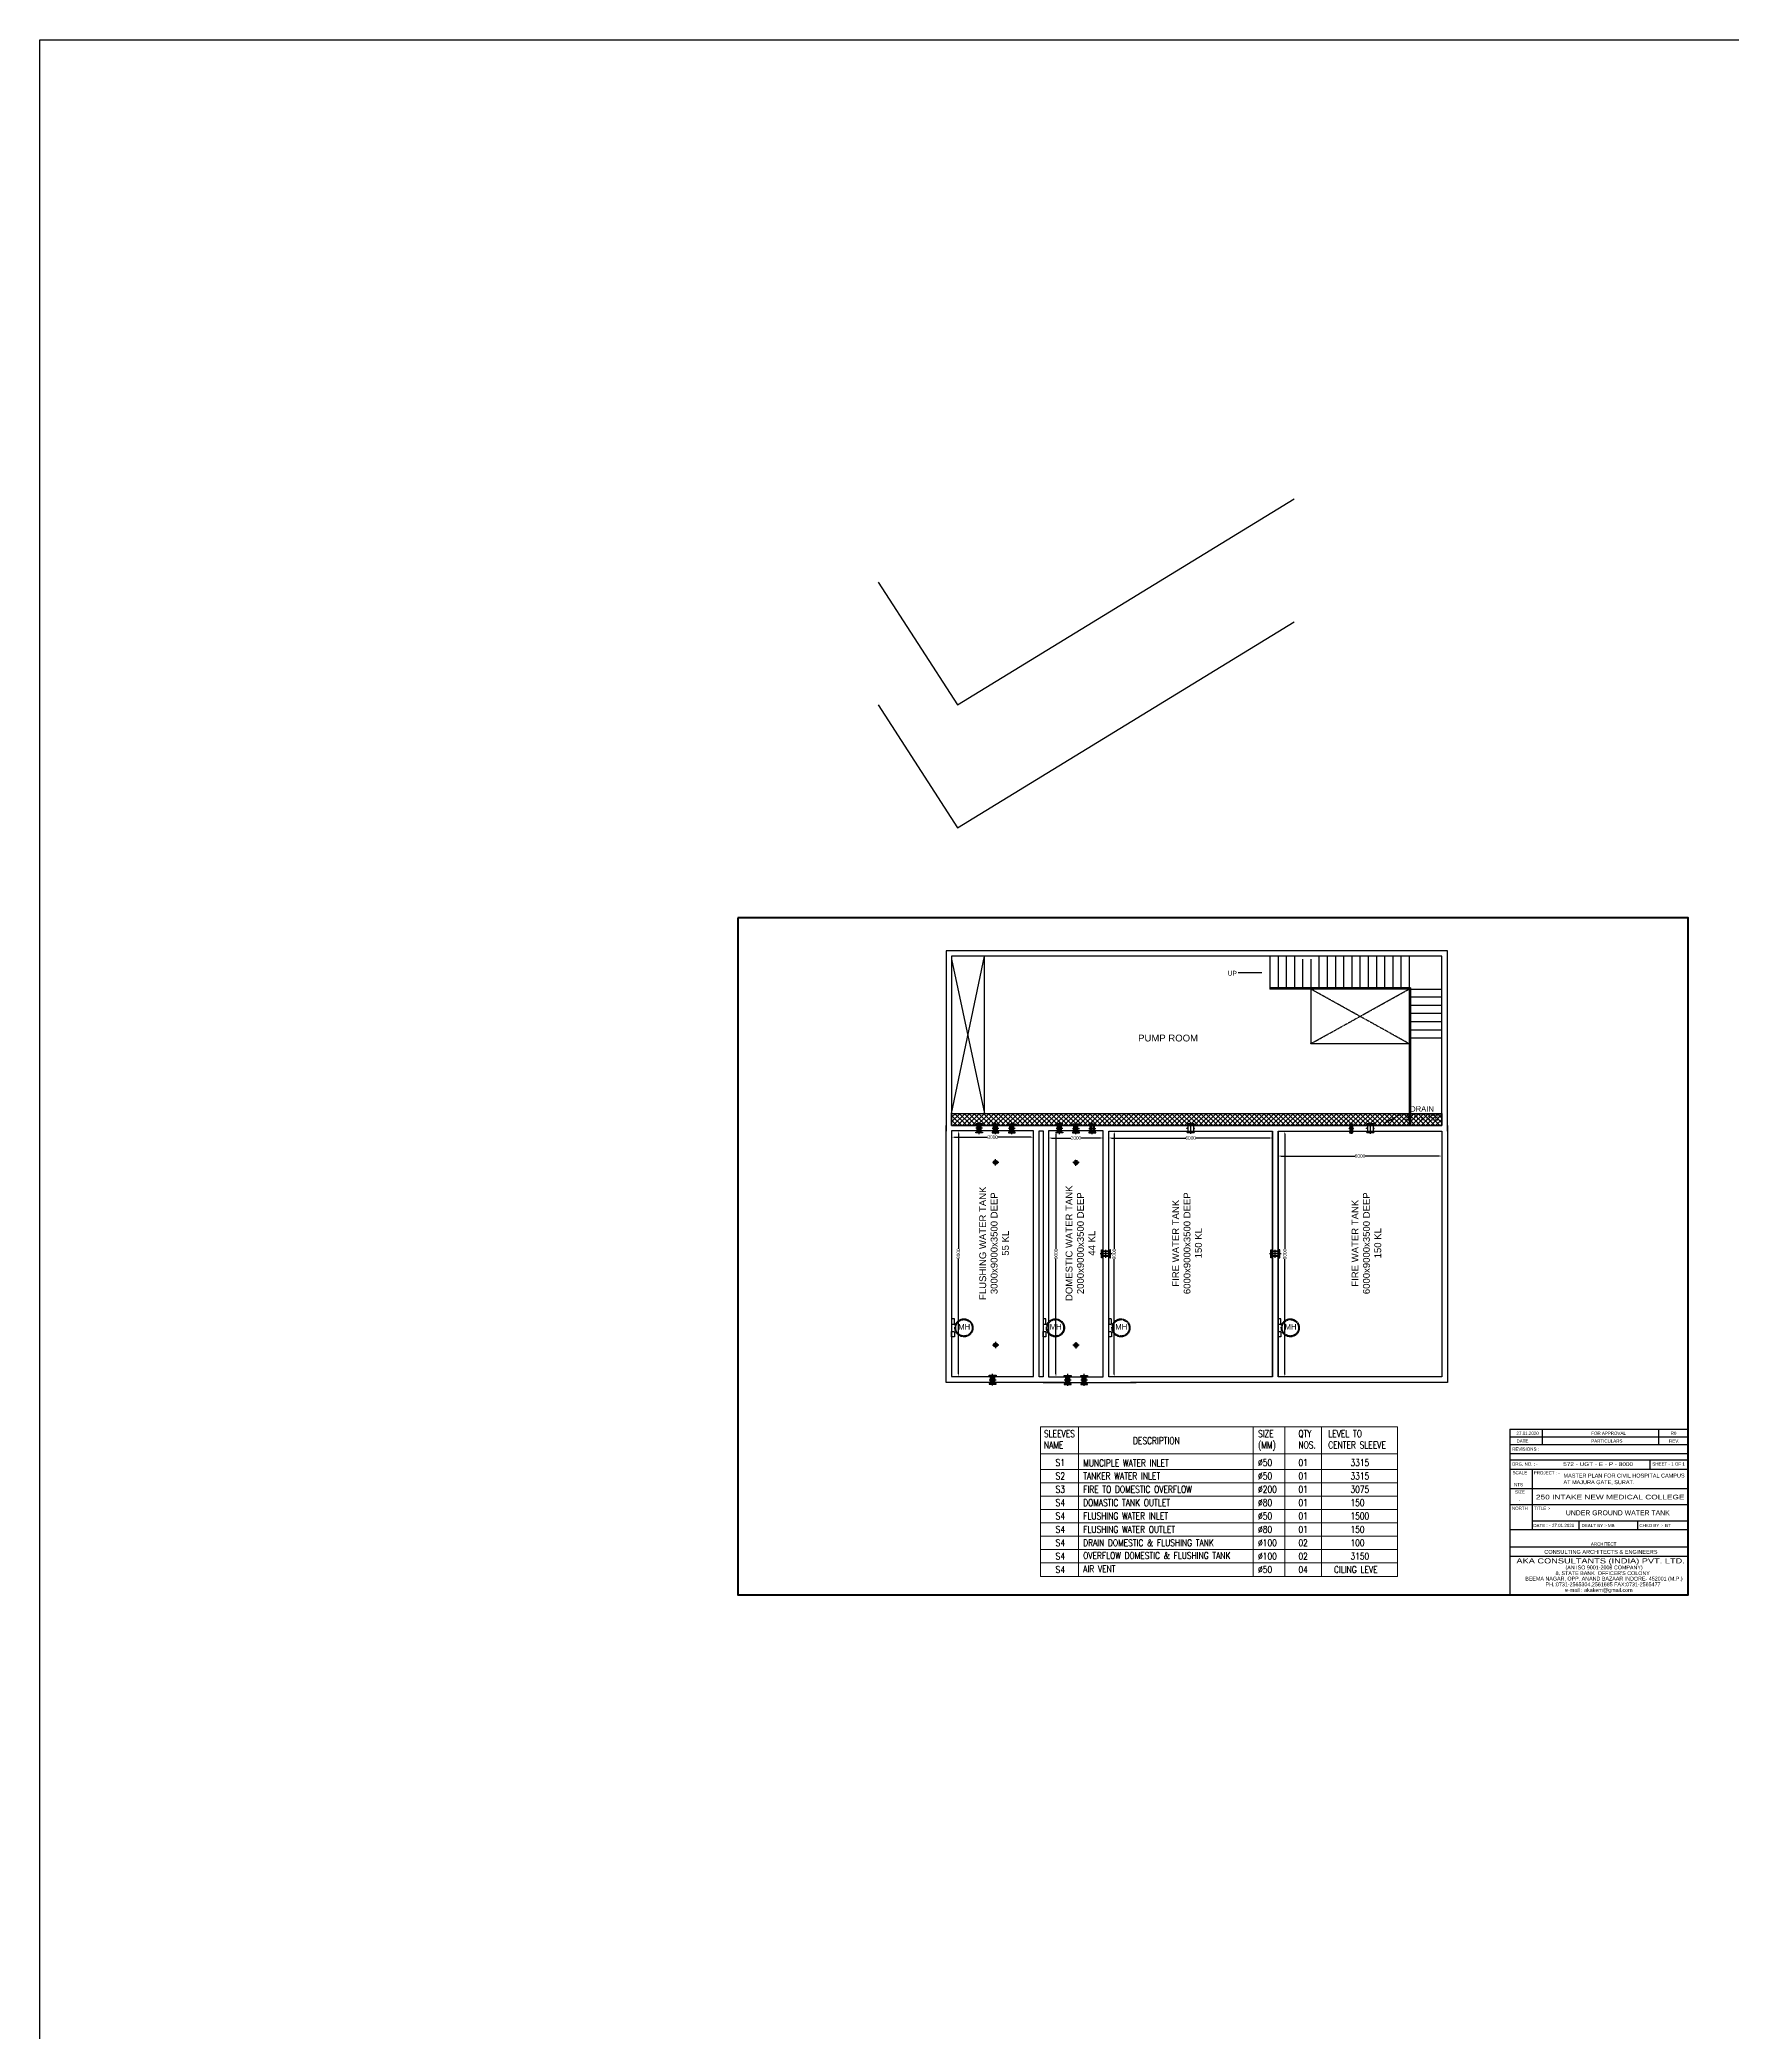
# Model space of a CAD drawing. Header units: inches. Extents: x -82712 to 364260, y -240815 to -94944.
# Drawn here: x -82712 to -20747, y -167880 to -94944 of the extents above; entities that cross this region are included whole.
import ezdxf
from ezdxf.enums import TextEntityAlignment as Align

# ---------------------------------------------------------------- set-up
doc = ezdxf.new("R2010")
doc.units = ezdxf.units.IN
doc.header["$MEASUREMENT"] = 0
for name, pattern in [('CENTER', [2, 1.25, -0.25, 0.25, -0.25]), ('HIDDEN', [0.375, 0.25, -0.125]), ('{ Leader Line}', [0])]:
    doc.linetypes.add(name, pattern=pattern)
doc.layers.get('Defpoints').update_dxf_attribs({"color": 8})
for name, color, linetype in [('0-PL-SLEEVE', 7, 'Continuous'), ('EDS-PL-FIXT', 30, 'Continuous'), ('EDS-PL-WS-TXT', 7, 'Continuous'), ('EDS-TEXT', 7, 'Continuous'), ('EDS-UGT', 7, 'Continuous'), ('EDS-W-SLEEVE', 6, 'Continuous'), ('FORMAT', 7, 'Continuous'), ('FP-W-SLEEVE', 6, 'Continuous'), ('PL-SLEEVE', 7, 'Continuous'), ('RAIL', 152, 'Continuous'), ('STAIR', 211, 'Continuous'), ('T-Text', 7, 'Continuous'), ('TITLE', 7, 'Continuous')]:
    doc.layers.add(name, color=color, linetype=linetype)
for name, color, linetype, lineweight in [('ELE', 8, 'Continuous', 15), ('FP-PL-TEXT', 7, 'Continuous', 0), ('text', 7, 'Continuous', 25)]:
    doc.layers.add(name, color=color, linetype=linetype, lineweight=lineweight)
doc.styles.add('a1', font='arial.ttf', dxfattribs={"height": 0.3})
doc.styles.add('A11', font='arial.ttf', dxfattribs={"width": 0.85, "height": 2.5})
doc.styles.add('ar', font='arial.ttf')
doc.styles.add('ARIAL', font='arial.ttf')
doc.styles.add('ARIAL NARROW', font='ARIALN.TTF')
doc.styles.add('ROMAND', font='arial.ttf')
doc.styles.add('RS', font='romans.shx', dxfattribs={"width": 0.8})
doc.dimstyles.new('HVAC', dxfattribs={"dimscale": 0.1, "dimtxt": 2.5, "dimasz": 2.5, "dimexe": 1, "dimexo": 1, "dimgap": 1, "dimtad": 1, "dimdec": 1, "dimlfac": 1000, "dimdsep": 46, "dimtxsty": 'RS', "dimcen": 0, "dimclrd": 256, "dimclre": 256, "dimclrt": 7, "dimadec": 0, "dimazin": 0, "dimtfac": 1, "dimtdec": 1, "dimtmove": 0, "dimatfit": 3, "dimfxl": 1, "dimarcsym": 0})
doc.dimstyles.new('ISO-10', dxfattribs={"dimtxt": 125, "dimasz": 100, "dimexe": 30, "dimexo": 60, "dimgap": 30, "dimtad": 0, "dimdec": 0, "dimzin": 0, "dimdsep": 46, "dimtxsty": 'ARIAL NARROW', "dimcen": 0.09, "dimadec": 0, "dimazin": 0, "dimtfac": 1, "dimtdec": 0, "dimtofl": 0, "dimtmove": 0, "dimatfit": 3, "dimfxl": 1, "dimtolj": 1, "dimtzin": 0, "dimlwe": 13, "dimarcsym": 0})

# ---------------------------------------------------------------- blocks, each defined once
blk = doc.blocks.new('*D508')
at = {"layer": 'Defpoints', "color": 0, "transparency": 16777216}
for p in [(-49325, -134882), (-49078, -134882), (-49325, -143882)]:
    blk.add_point(p, dxfattribs=at)
at = {"layer": 'EDS-TEXT', "color": 0, "linetype": 'Continuous', "lineweight": 13, "transparency": 16777216}
for p, q in [((-49265, -134882), (-49048, -134882)), ((-49265, -143882), (-49048, -143882))]:
    blk.add_line(p, q, dxfattribs=at)
at = {"layer": 'EDS-TEXT', "color": 1, "linetype": 'Continuous', "lineweight": -2, "transparency": 16777216}
for p, q in [((-49078, -134982), (-49078, -139199)), ((-49078, -143782), (-49078, -139565))]:
    blk.add_line(p, q, dxfattribs=at)
at = {"layer": 'EDS-TEXT', "color": 1, "transparency": 16777216}
for points in [[(-49095, -134982), (-49062, -134982), (-49078, -134882)], [(-49095, -143782), (-49062, -143782), (-49078, -143882)]]:
    blk.add_solid(points, dxfattribs=at)
at = {"layer": 'EDS-TEXT', "color": 0, "transparency": 16777216, "insert": (-49078, -139382), "char_height": 125, "attachment_point": 5, "rotation": 90, "style": 'ARIAL NARROW'}
blk.add_mtext('\\A1;9000', dxfattribs=at)
blk = doc.blocks.new('*D509')
at = {"layer": 'Defpoints', "color": 0, "transparency": 16777216}
for p in [(-49325, -134882), (-46325, -134882), (-46325, -135116)]:
    blk.add_point(p, dxfattribs=at)
at = {"layer": 'EDS-TEXT', "color": 0, "linetype": 'Continuous', "lineweight": 13, "transparency": 16777216}
for p, q in [((-49325, -134942), (-49325, -135146)), ((-46325, -134942), (-46325, -135146))]:
    blk.add_line(p, q, dxfattribs=at)
at = {"layer": 'EDS-TEXT', "color": 1, "linetype": 'Continuous', "lineweight": -2, "transparency": 16777216}
for p, q in [((-49225, -135116), (-48008, -135116)), ((-46425, -135116), (-47643, -135116))]:
    blk.add_line(p, q, dxfattribs=at)
at = {"layer": 'EDS-TEXT', "color": 1, "transparency": 16777216}
for points in [[(-49225, -135099), (-49225, -135133), (-49325, -135116)], [(-46425, -135099), (-46425, -135133), (-46325, -135116)]]:
    blk.add_solid(points, dxfattribs=at)
at = {"layer": 'EDS-TEXT', "color": 0, "transparency": 16777216, "insert": (-47825, -135116), "char_height": 125, "attachment_point": 5, "style": 'ARIAL NARROW'}
blk.add_mtext('\\A1;3000', dxfattribs=at)
blk = doc.blocks.new('*D510')
at = {"layer": 'Defpoints', "color": 0, "transparency": 16777216}
for p in [(-45775, -134888), (-43775, -134888), (-43775, -135146)]:
    blk.add_point(p, dxfattribs=at)
at = {"layer": 'EDS-TEXT', "color": 0, "linetype": 'Continuous', "lineweight": 13, "transparency": 16777216}
for p, q in [((-45775, -134948), (-45775, -135176)), ((-43775, -134948), (-43775, -135176))]:
    blk.add_line(p, q, dxfattribs=at)
at = {"layer": 'EDS-TEXT', "color": 1, "linetype": 'Continuous', "lineweight": -2, "transparency": 16777216}
for p, q in [((-45675, -135146), (-44959, -135146)), ((-43875, -135146), (-44592, -135146))]:
    blk.add_line(p, q, dxfattribs=at)
at = {"layer": 'EDS-TEXT', "color": 1, "transparency": 16777216}
for points in [[(-45675, -135129), (-45675, -135163), (-45775, -135146)], [(-43875, -135129), (-43875, -135163), (-43775, -135146)]]:
    blk.add_solid(points, dxfattribs=at)
at = {"layer": 'EDS-TEXT', "color": 0, "transparency": 16777216, "insert": (-44775, -135146), "char_height": 125, "attachment_point": 5, "style": 'ARIAL NARROW'}
blk.add_mtext('\\A1;2000', dxfattribs=at)
blk = doc.blocks.new('*D511')
at = {"layer": 'Defpoints', "color": 0, "transparency": 16777216}
for p in [(-45775, -134888), (-45775, -143888), (-45506, -143888)]:
    blk.add_point(p, dxfattribs=at)
at = {"layer": 'EDS-TEXT', "color": 0, "linetype": 'Continuous', "lineweight": 13, "transparency": 16777216}
for p, q in [((-45715, -134888), (-45476, -134888)), ((-45715, -143888), (-45476, -143888))]:
    blk.add_line(p, q, dxfattribs=at)
at = {"layer": 'EDS-TEXT', "color": 1, "linetype": 'Continuous', "lineweight": -2, "transparency": 16777216}
for p, q in [((-45506, -134988), (-45506, -139205)), ((-45506, -143788), (-45506, -139571))]:
    blk.add_line(p, q, dxfattribs=at)
at = {"layer": 'EDS-TEXT', "color": 1, "transparency": 16777216}
for points in [[(-45523, -134988), (-45489, -134988), (-45506, -134888)], [(-45523, -143788), (-45489, -143788), (-45506, -143888)]]:
    blk.add_solid(points, dxfattribs=at)
at = {"layer": 'EDS-TEXT', "color": 0, "transparency": 16777216, "insert": (-45506, -139388), "char_height": 125, "attachment_point": 5, "rotation": 90, "style": 'ARIAL NARROW'}
blk.add_mtext('\\A1;9000', dxfattribs=at)
blk = doc.blocks.new('*D512')
at = {"layer": 'Defpoints', "color": 0, "transparency": 16777216}
for p in [(-43575, -134894), (-37575, -134894), (-37575, -135146)]:
    blk.add_point(p, dxfattribs=at)
at = {"layer": 'EDS-TEXT', "color": 0, "linetype": 'Continuous', "lineweight": 13, "transparency": 16777216}
for p, q in [((-43575, -134954), (-43575, -135176)), ((-37575, -134954), (-37575, -135176))]:
    blk.add_line(p, q, dxfattribs=at)
at = {"layer": 'EDS-TEXT', "color": 1, "linetype": 'Continuous', "lineweight": -2, "transparency": 16777216}
for p, q in [((-43475, -135146), (-40759, -135146)), ((-37675, -135146), (-40392, -135146))]:
    blk.add_line(p, q, dxfattribs=at)
at = {"layer": 'EDS-TEXT', "color": 1, "transparency": 16777216}
for points in [[(-43475, -135129), (-43475, -135163), (-43575, -135146)], [(-37675, -135129), (-37675, -135163), (-37575, -135146)]]:
    blk.add_solid(points, dxfattribs=at)
at = {"layer": 'EDS-TEXT', "color": 0, "transparency": 16777216, "insert": (-40575, -135146), "char_height": 125, "attachment_point": 5, "style": 'ARIAL NARROW'}
blk.add_mtext('\\A1;6000', dxfattribs=at)
blk = doc.blocks.new('*D513')
at = {"layer": 'Defpoints', "color": 0, "transparency": 16777216}
for p in [(-43575, -134894), (-43575, -143894), (-43375, -143894)]:
    blk.add_point(p, dxfattribs=at)
at = {"layer": 'EDS-TEXT', "color": 0, "linetype": 'Continuous', "lineweight": 13, "transparency": 16777216}
for p, q in [((-43515, -134894), (-43345, -134894)), ((-43515, -143894), (-43345, -143894))]:
    blk.add_line(p, q, dxfattribs=at)
at = {"layer": 'EDS-TEXT', "color": 1, "linetype": 'Continuous', "lineweight": -2, "transparency": 16777216}
for p, q in [((-43375, -134994), (-43375, -139211)), ((-43375, -143794), (-43375, -139577))]:
    blk.add_line(p, q, dxfattribs=at)
at = {"layer": 'EDS-TEXT', "color": 1, "transparency": 16777216}
for points in [[(-43391, -134994), (-43358, -134994), (-43375, -134894)], [(-43391, -143794), (-43358, -143794), (-43375, -143894)]]:
    blk.add_solid(points, dxfattribs=at)
at = {"layer": 'EDS-TEXT', "color": 0, "transparency": 16777216, "insert": (-43375, -139394), "char_height": 125, "attachment_point": 5, "rotation": 90, "style": 'ARIAL NARROW'}
blk.add_mtext('\\A1;9000', dxfattribs=at)
blk = doc.blocks.new('*D514')
at = {"layer": 'Defpoints', "color": 0, "transparency": 16777216}
for p in [(-37375, -134894), (-37375, -143894), (-37127, -143894)]:
    blk.add_point(p, dxfattribs=at)
at = {"layer": 'EDS-TEXT', "color": 0, "linetype": 'Continuous', "lineweight": 13, "transparency": 16777216}
for p, q in [((-37315, -134894), (-37097, -134894)), ((-37315, -143894), (-37097, -143894))]:
    blk.add_line(p, q, dxfattribs=at)
at = {"layer": 'EDS-TEXT', "color": 1, "linetype": 'Continuous', "lineweight": -2, "transparency": 16777216}
for p, q in [((-37127, -134994), (-37127, -139211)), ((-37127, -143794), (-37127, -139577))]:
    blk.add_line(p, q, dxfattribs=at)
at = {"layer": 'EDS-TEXT', "color": 1, "transparency": 16777216}
for points in [[(-37143, -134994), (-37110, -134994), (-37127, -134894)], [(-37143, -143794), (-37110, -143794), (-37127, -143894)]]:
    blk.add_solid(points, dxfattribs=at)
at = {"layer": 'EDS-TEXT', "color": 0, "transparency": 16777216, "insert": (-37127, -139394), "char_height": 125, "attachment_point": 5, "rotation": 90, "style": 'ARIAL NARROW'}
blk.add_mtext('\\A1;9000', dxfattribs=at)
blk = doc.blocks.new('*D515')
at = {"layer": 'Defpoints', "color": 0, "transparency": 16777216}
for p in [(-37375, -134894), (-31375, -134894), (-31375, -135806)]:
    blk.add_point(p, dxfattribs=at)
at = {"layer": 'EDS-TEXT', "color": 0, "linetype": 'Continuous', "lineweight": 13, "transparency": 16777216}
for p, q in [((-37375, -134954), (-37375, -135836)), ((-31375, -134954), (-31375, -135836))]:
    blk.add_line(p, q, dxfattribs=at)
at = {"layer": 'EDS-TEXT', "color": 1, "linetype": 'Continuous', "lineweight": -2, "transparency": 16777216}
for p, q in [((-37275, -135806), (-34559, -135806)), ((-31475, -135806), (-34192, -135806))]:
    blk.add_line(p, q, dxfattribs=at)
at = {"layer": 'EDS-TEXT', "color": 1, "transparency": 16777216}
for points in [[(-37275, -135789), (-37275, -135822), (-37375, -135806)], [(-31475, -135789), (-31475, -135822), (-31375, -135806)]]:
    blk.add_solid(points, dxfattribs=at)
at = {"layer": 'EDS-TEXT', "color": 0, "transparency": 16777216, "insert": (-34375, -135806), "char_height": 125, "attachment_point": 5, "style": 'ARIAL NARROW'}
blk.add_mtext('\\A1;6000', dxfattribs=at)
blk = doc.blocks.new('SL100')
at = {"layer": 'FP-W-SLEEVE', "color": 9, "linetype": 'CENTER'}
for p, q in [((-0.125, 0), (0.125, 0)), ((0, -0.215), (0, 0.215))]:
    blk.add_line(p, q, dxfattribs=at)
at = {"layer": 'FP-W-SLEEVE'}
for p, q in [((-0.075, -0.14), (-0.075, 0.14)), ((-0.05, -0.14), (-0.05, 0.14)), ((0.05, -0.14), (0.05, 0.14)), ((0.075, -0.14), (0.075, 0.14))]:
    blk.add_line(p, q, dxfattribs=at)
for points in [[(-0.125, 0.165), (0.125, 0.165), (0.125, 0.14), (-0.125, 0.14)], [(-0.125, -0.165), (0.125, -0.165), (0.125, -0.14), (-0.125, -0.14)]]:
    blk.add_lwpolyline(points, close=True, dxfattribs=at)
blk = doc.blocks.new('200')
at = {"layer": '0-PL-SLEEVE', "linetype": 'Continuous'}
for p, q in [((-0.098, -0.155), (-0.138, -0.155)), ((-0.138, -0.155), (-0.138, -0.172)), ((-0.098, -0.172), (-0.138, -0.172)), ((-0.113, -0.155), (-0.098, -0.147)), ((-0.113, -0.172), (-0.098, -0.18)), ((-0.098, -0.313), (-0.098, -0.013)), ((0.102, -0.313), (0.102, -0.013)), ((0.117, -0.155), (0.102, -0.147)), ((0.102, -0.155), (0.142, -0.155)), ((0.102, -0.172), (0.142, -0.172)), ((0.117, -0.172), (0.102, -0.18)), ((0.142, -0.155), (0.142, -0.172))]:
    blk.add_line(p, q, dxfattribs=at)
for points in [[(0.127, 0), (-0.123, 0), (-0.123, -0.013), (0.127, -0.013)], [(0.127, -0.327), (-0.123, -0.327), (-0.123, -0.313), (0.127, -0.313)]]:
    blk.add_lwpolyline(points, close=True, dxfattribs=at)
at = {"layer": 'PL-SLEEVE', "color": 8, "linetype": 'CENTER'}
blk.add_line((0.002, -0.363), (0.002, 0.036), dxfattribs=at)
blk = doc.blocks.new('100')
at = {"layer": '0-PL-SLEEVE', "linetype": 'Continuous'}
for p, q in [((-0.05, 0.008), (-0.08, 0.008)), ((-0.08, 0.008), (-0.08, -0.008)), ((-0.065, 0.008), (-0.05, 0.017)), ((-0.05, -0.15), (-0.05, 0.15)), ((0.05, -0.15), (0.05, 0.15)), ((0.065, 0.008), (0.05, 0.017)), ((0.05, 0.008), (0.08, 0.008)), ((0.08, 0.008), (0.08, -0.008)), ((-0.05, -0.008), (-0.08, -0.008)), ((-0.065, -0.008), (-0.05, -0.017)), ((0.05, -0.008), (0.08, -0.008)), ((0.065, -0.008), (0.05, -0.017))]:
    blk.add_line(p, q, dxfattribs=at)
for points in [[(0.065, 0.163), (-0.065, 0.163), (-0.065, 0.15), (0.065, 0.15)], [(0.065, -0.163), (-0.065, -0.163), (-0.065, -0.15), (0.065, -0.15)]]:
    blk.add_lwpolyline(points, close=True, dxfattribs=at)
at = {"layer": 'PL-SLEEVE', "color": 8, "linetype": 'CENTER'}
blk.add_line((0, -0.2), (0, 0.2), dxfattribs=at)
blk = doc.blocks.new('SL 150')
at = {"layer": 'FP-W-SLEEVE', "color": 9, "linetype": 'CENTER'}
for p, q in [((-99.06, 3938.241, 0), (-98.76, 3938.241, 0)), ((-98.91, 3938.026, 0), (-98.91, 3938.456, 0))]:
    blk.add_line(p, q, dxfattribs=at)
at = {"layer": 'FP-W-SLEEVE'}
for p, q in [((-99.01, 3938.101, 0), (-99.01, 3938.381, 0)), ((-98.985, 3938.101, 0), (-98.985, 3938.381, 0)), ((-98.835, 3938.101, 0), (-98.835, 3938.381, 0)), ((-98.81, 3938.101, 0), (-98.81, 3938.381, 0))]:
    blk.add_line(p, q, dxfattribs=at)
at = {"layer": 'FP-W-SLEEVE', "elevation": 0}
for points in [[(-99.06, 3938.406), (-98.76, 3938.406), (-98.76, 3938.381), (-99.06, 3938.381)], [(-99.06, 3938.076), (-98.76, 3938.076), (-98.76, 3938.101), (-99.06, 3938.101)]]:
    blk.add_lwpolyline(points, close=True, dxfattribs=at)

msp = doc.modelspace()

# ---------------------------------------------------------------- hatches: boundary and pattern name
at = {"layer": 'EDS-UGT'}
h = msp.add_hatch(dxfattribs=at)
h.set_pattern_fill('ANSI37', color=256, scale=1000)
h.set_pattern_definition([(45, (-149526.68, -114553.2), (-88.38835, 88.38835), []), (135, (-149526.68, -114553.2), (-88.38835, -88.38835), [])])
h.paths.add_polyline_path([(-31375.4752, -134243.7516), (-49325.4752, -134243.7516), (-49325.4752, -134693.7516), (-31375.4752, -134693.7516)])

# ---------------------------------------------------------------- linework, layer by layer
at = {"color": 3}
msp.add_lwpolyline([(-82712.1343, -94944.1124), (238217.6407, -94944.1124), (238217.6407, -194405.7531), (-82712.1343, -194405.7531)], close=True, dxfattribs=at)
for points in [[(-52018.8873, -114791.7765), (-49105.5312, -119288.8743), (-36789.9783, -111749.622)], [(-52018.8856, -119288.8744), (-49105.5294, -123785.9722), (-36789.9765, -116246.7199)]]:
    msp.add_lwpolyline(points, dxfattribs=at)
at = {"layer": 'EDS-PL-FIXT', "linetype": 'HIDDEN'}
for points in [[(-49325.4752, -141765.3885), (-49325.4752, -141965.3885), (-49225.4752, -141965.3885), (-49225.4752, -141765.3885)], [(-45975.4752, -141765.3885), (-45975.4752, -141965.3885), (-45875.4752, -141965.3885), (-45875.4752, -141765.3885)], [(-43575.4752, -141765.3885), (-43575.4752, -141965.3885), (-43475.4752, -141965.3885), (-43475.4752, -141765.3885)], [(-37375.4752, -141765.3885), (-37375.4752, -141965.3885), (-37275.4752, -141965.3885), (-37275.4752, -141765.3885)], [(-49325.4752, -142425.3885), (-49325.4752, -142225.3885), (-49225.4752, -142225.3885), (-49225.4752, -142425.3885)], [(-45975.4752, -142425.3885), (-45975.4752, -142225.3885), (-45875.4752, -142225.3885), (-45875.4752, -142425.3885)], [(-43575.4752, -142425.3885), (-43575.4752, -142225.3885), (-43475.4752, -142225.3885), (-43475.4752, -142425.3885)], [(-37375.4752, -142425.3885), (-37375.4752, -142225.3885), (-37275.4752, -142225.3885), (-37275.4752, -142425.3885)]]:
    msp.add_lwpolyline(points, close=True, dxfattribs=at)
for centre, radius in [((-48875.4752, -142095.3885), 330), ((-48875.4752, -142095.3885), 300), ((-45525.4752, -142095.3885), 330), ((-45525.4752, -142095.3885), 300), ((-43125.4752, -142095.3885), 330), ((-43125.4752, -142095.3885), 300), ((-36925.4752, -142095.3885), 330), ((-36925.4752, -142095.3885), 300)]:
    msp.add_circle(centre, radius, dxfattribs=at)
at = {"layer": 'EDS-TEXT'}
for points in [[(-49325.4752, -134882.0643), (-49325.4752, -143882.0643), (-46325.4752, -143882.0643), (-46325.4752, -134882.0643)], [(-45975.4752, -134884.9861), (-45975.4752, -143887.9079), (-46125.4752, -143887.9079), (-46125.4752, -134884.9861)], [(-45775.4752, -134887.9079), (-45775.4752, -143887.9079), (-43775.4752, -143887.9079), (-43775.4752, -134887.9079)]]:
    msp.add_lwpolyline(points, close=True, dxfattribs=at)
at = {"layer": 'EDS-UGT'}
for p, q in [((-49325.4752, -134243.7516), (-48125.4752, -128493.7516)), ((-49325.4752, -128593.7516), (-48125.4752, -134243.7516)), ((-48125.4752, -134243.7516), (-48125.4752, -128493.7516))]:
    msp.add_line(p, q, dxfattribs=at)
for points in [[(-31175.4752, -134893.7516), (-31175.4752, -128293.7516), (-49525.4752, -128293.7516), (-49525.4752, -134893.7516)], [(-45125.4752, -144093.7516), (-49525.4752, -144093.7516), (-49525.4752, -134693.7516)], [(-49325.4752, -134693.7516), (-45125.4752, -134693.7516)], [(-45775.4752, -134887.9079), (-45775.4752, -143887.9079)], [(-41575.4752, -134693.7516), (-44975.4752, -134693.7516)], [(-43575.4752, -143893.7516), (-43575.4752, -134893.7516)], [(-41775.4752, -134693.7516), (-35375.4752, -134693.7516)], [(-37575.4752, -143893.7516), (-37575.4752, -134893.7516)], [(-37375.4752, -134893.7516), (-37375.4752, -143893.7516)], [(-31175.4752, -134693.7516), (-31175.4752, -144093.7516), (-36375.4752, -144093.7516)], [(-35575.4752, -134693.7516), (-31375.4752, -134693.7516)], [(-45975.4752, -144093.7516), (-46125.4752, -144093.7516)], [(-45975.4752, -144093.7516), (-42575.4752, -144093.7516)], [(-36375.4752, -144093.7516), (-42775.4752, -144093.7516)]]:
    msp.add_lwpolyline(points, dxfattribs=at)
for points in [[(-49325.4752, -134693.7516), (-31375.4752, -134693.7516), (-31375.4752, -128493.7516), (-49325.4752, -128493.7516)], [(-49325.4752, -134243.7516), (-31375.4752, -134243.7516), (-31375.4752, -134693.7516), (-49325.4752, -134693.7516)], [(-37575.4752, -134893.7516), (-37575.4752, -143893.7516), (-43575.4752, -143893.7516), (-43575.4752, -134893.7516)], [(-31375.4752, -134893.7516), (-31375.4752, -143893.7516), (-37375.4752, -143893.7516), (-37375.4752, -134893.7516)]]:
    msp.add_lwpolyline(points, close=True, dxfattribs=at)
at = {"layer": 'EDS-W-SLEEVE', "color": 8, "linetype": 'CENTER', "ltscale": 0.005}
for p, q in [((-47603.4868, -136038.9057), (-47838.6479, -136038.9057)), ((-47721.0674, -136154.239), (-47721.0674, -135919.0779)), ((-44657.8946, -136044.7493), (-44893.0557, -136044.7493)), ((-44775.4752, -136160.0827), (-44775.4752, -135924.9216)), ((-47603.4868, -142725.2229), (-47838.6479, -142725.2229)), ((-47721.0674, -142609.8895), (-47721.0674, -142845.0506)), ((-44657.8946, -142731.0665), (-44893.0557, -142731.0665)), ((-44775.4752, -142615.7332), (-44775.4752, -142850.8943))]:
    msp.add_line(p, q, dxfattribs=at)
at = {"layer": 'EDS-W-SLEEVE'}
for centre, radius in [((-47721.0674, -136038.9057), 75), ((-47721.0674, -136038.9057), 50), ((-44775.4752, -136044.7493), 75), ((-44775.4752, -136044.7493), 50), ((-47721.0674, -142725.2229), 75), ((-47721.0674, -142725.2229), 50), ((-44775.4752, -142731.0665), 75), ((-44775.4752, -142731.0665), 50)]:
    msp.add_circle(centre, radius, dxfattribs=at)
at = {"layer": 'FORMAT', "lineweight": 100}
msp.add_lwpolyline([(-57151.5812, -127084.0624), (-57151.5812, -151871.2956), (-22362.482, -151871.2956), (-22362.482, -127084.0624)], close=True, dxfattribs=at)
at = {"layer": 'FP-PL-TEXT'}
for p, q in [((-46067.1342, -145722.2725), (-46067.1342, -151193.3417)), ((-44675.6446, -145722.2725), (-44675.6446, -151193.3417)), ((-38288.0768, -145722.2725), (-38288.0768, -151193.3417)), ((-37130.0059, -145722.2725), (-37130.0059, -151193.3417)), ((-37130.0059, -145722.2725), (-37130.0059, -151193.3417)), ((-35779.4438, -145722.2725), (-35779.4438, -151193.3417)), ((-35779.4438, -145722.2725), (-35779.4438, -151193.3417)), ((-33001.5127, -145722.2725), (-33001.5127, -148256.318)), ((-33001.5127, -145722.2725), (-33001.5127, -151193.3417)), ((-46067.1342, -146709.1342), (-33001.5127, -146709.1342)), ((-46067.1342, -147277.3101), (-33001.5127, -147277.3101)), ((-46067.1342, -147277.3101), (-33001.5127, -147277.3101)), ((-46067.1342, -147766.8141), (-33001.5127, -147766.8141)), ((-46067.1342, -148256.318), (-33001.5127, -148256.318)), ((-46067.1342, -148745.8219), (-33001.5127, -148745.8219)), ((-46067.1342, -149235.3259), (-33001.5127, -149235.3259)), ((-46067.1342, -149724.8298), (-33001.5127, -149724.8298)), ((-46067.1342, -150214.3338), (-33001.5127, -150214.3338)), ((-46067.1342, -150703.8377), (-33001.5127, -150703.8377)), ((-46067.1342, -151193.3417), (-33001.5127, -151193.3417))]:
    msp.add_line(p, q, dxfattribs=at)
msp.add_lwpolyline([(-46067.1342, -145722.2725), (-33001.5127, -145722.2725)], dxfattribs=at)
at = {"layer": 'RAIL', "ltscale": 15}
for p, q in [((-37253.6121, -129643.7516), (-37675.4752, -129643.7516)), ((-37280.2518, -129693.7516), (-37675.4752, -129693.7516))]:
    msp.add_line(p, q, dxfattribs=at)
at = {"layer": 'RAIL', "linetype": 'HIDDEN'}
for p, q in [((-32575.4752, -129693.7516), (-37280.2518, -129693.7516)), ((-32525.4752, -129643.7516), (-37253.6121, -129643.7516)), ((-32575.4752, -129693.7516), (-32575.4752, -134693.7516)), ((-32525.4752, -129643.7516), (-32525.4752, -134693.7516))]:
    msp.add_line(p, q, dxfattribs=at)
at = {"layer": 'STAIR', "ltscale": 2}
for p, q in [((-37675.4752, -128493.7516), (-37675.4752, -129693.7516)), ((-37375.4752, -128493.7516), (-37375.4752, -129693.7516)), ((-37075.4752, -128493.7516), (-37075.4752, -129693.7516)), ((-36775.4752, -128493.7516), (-36775.4752, -129693.7516)), ((-36475.4752, -128593.7516), (-36475.4752, -129693.7516))]:
    msp.add_line(p, q, dxfattribs=at)
at = {"layer": 'STAIR', "linetype": 'HIDDEN'}
for p, q in [((-36175.4752, -128593.7516), (-36175.4752, -129693.7516)), ((-35875.4752, -128493.7516), (-35875.4752, -129693.7516)), ((-35575.4752, -128493.7516), (-35575.4752, -129693.7516)), ((-35275.4752, -128493.7516), (-35275.4752, -129693.7516)), ((-34975.4752, -128493.7516), (-34975.4752, -129693.7516)), ((-34675.4752, -128493.7516), (-34675.4752, -129693.7516)), ((-34375.4752, -128493.7516), (-34375.4752, -129693.7516)), ((-34075.4752, -128493.7516), (-34075.4752, -129693.7516)), ((-33775.4752, -128493.7516), (-33775.4752, -129693.7516)), ((-33475.4752, -128493.7516), (-33475.4752, -129693.7516)), ((-33175.4752, -128493.7516), (-33175.4752, -129693.7516)), ((-32875.4752, -128493.7516), (-32875.4752, -129693.7516)), ((-32575.4752, -128493.7516), (-32575.4752, -129693.7516)), ((-36175.4752, -129693.7516), (-36175.4752, -131693.7516)), ((-36175.4752, -131693.7516), (-32575.4752, -129693.7516)), ((-32575.4752, -131693.7516), (-36175.4752, -129693.7516)), ((-32575.4752, -129693.7516), (-31375.4752, -129693.7516)), ((-31375.4752, -129993.7516), (-32575.4752, -129993.7516)), ((-31375.4752, -130293.7516), (-32575.4752, -130293.7516)), ((-31375.4752, -130593.7516), (-32575.4752, -130593.7516)), ((-31375.4752, -130893.7516), (-32575.4752, -130893.7516)), ((-31375.4752, -131193.7516), (-32575.4752, -131193.7516)), ((-32575.4752, -131693.7516), (-36175.4752, -131693.7516)), ((-31375.4752, -131493.7516), (-32575.4752, -131493.7516))]:
    msp.add_line(p, q, dxfattribs=at)
at = {"layer": 'TITLE'}
for p, q in [((-28885.4381, -145800.3023), (-28885.4381, -151871.2956)), ((-28885.4381, -145800.3023), (-22362.482, -145800.3023)), ((-27705.971, -145800.3023), (-27705.971, -146368.9901)), ((-23443.4201, -145800.3023), (-23443.4201, -146368.9901)), ((-28885.4381, -146084.6462), (-22362.482, -146084.6462)), ((-28885.4381, -146368.9901), (-22362.482, -146368.9901)), ((-28885.4381, -146693.1079), (-22362.482, -146693.1079)), ((-28885.4381, -146927.0587), (-22362.482, -146927.0587)), ((-28885.4381, -147275.4934), (-22362.482, -147275.4934)), ((-28072.4923, -147275.4934), (-28072.4923, -149484.5728)), ((-23767.2759, -146927.0587), (-23767.2759, -147275.4934)), ((-22362.482, -147988.4161), (-28885.4381, -147988.4161)), ((-22362.482, -148578.8463), (-28885.4381, -148578.8463)), ((-22362.482, -149484.5728), (-28885.4381, -149484.5728)), ((-22362.482, -149169.2764), (-28072.4923, -149169.2764)), ((-26364.5829, -149169.2764), (-26364.5829, -149484.5728)), ((-24214.2698, -149169.2764), (-24214.2698, -149484.5728)), ((-22362.482, -150127.8427), (-28885.4381, -150127.8427)), ((-22362.482, -150471.2199), (-28885.4381, -150471.2199))]:
    msp.add_line(p, q, dxfattribs=at)

# ---------------------------------------------------------------- block references
at = {"layer": 'EDS-W-SLEEVE', "yscale": 1000, "zscale": 1000}
for p, xscale in [((-48321.0674, -134787.9079), -1000), ((-47721.0674, -134787.9079), 1000), ((-47121.0674, -134787.9079), 1000), ((-45375.4752, -134793.7516), -1000), ((-44775.4752, -134793.7516), 1000), ((-44175.4752, -134793.7516), 1000), ((-47825.4752, -143993.7516), 1000), ((-45075.4752, -143999.5952), 1000), ((-44475.4752, -143999.5952), 1000)]:
    msp.add_blockref('SL100', p, dxfattribs=dict(at, xscale=xscale))
at = {"layer": 'EDS-W-SLEEVE', "xscale": 1000, "yscale": 1000, "zscale": 1000, "rotation": 90}
for p in [(3894565.4481, -40477.5624, 0.0007), (3900765.4481, -40477.5624, 0.0007)]:
    msp.add_blockref('SL 150', p, dxfattribs=at)
at = {"layer": 'ELE', "color": 2, "linetype": '{ Leader Line}', "yscale": 1000, "zscale": 1000, "rotation": 180}
for name, p, xscale in [('200', (-40577.4862, -134957.1179), -1000), ('100', (-34696.3871, -134793.7516), 1000), ('200', (-33998.3981, -134957.1179), -1000)]:
    msp.add_blockref(name, p, dxfattribs=dict(at, xscale=xscale))

# ---------------------------------------------------------------- texts
at = {"layer": 'EDS-PL-FIXT', "style": 'ar'}
for p in [(-49083.3704, -142160.6931, 0.0051), (-45733.3704, -142160.6931, 0.0051), (-43333.3704, -142160.6931, 0.0051), (-37133.3704, -142160.6931, 0.0051)]:
    msp.add_text('MH', height=200, dxfattribs=at).set_placement(p)
at = {"layer": 'EDS-PL-WS-TXT', "attachment_point": 1, "style": 'ARIAL'}
for s, insert, char_height, width in [('\\pxqc;UP', (-40022.6694, -129025.7513, 0.0031), 175, 1944.883777), ('\\pxqc;PUMP ROOM', (-44139.8713, -131361.6292), 250, 5477.703103)]:
    msp.add_mtext(s, dxfattribs=dict(at, insert=insert, char_height=char_height, width=width))
at = {"layer": 'EDS-TEXT', "char_height": 250, "width": 4234.033548, "attachment_point": 1, "rotation": 90, "style": 'ARIAL'}
for s, insert in [('\\pxqc;FLUSHING WATER TANK \\P3000x9000x3500 DEEP\\P55 KL ', (-48312.9885, -141115.9287)), ('\\pxqc;DOMESTIC WATER TANK \\P2000x9000x3500 DEEP\\P44 KL ', (-45152.2205, -141115.9287)), ('\\pxqc;FIRE WATER TANK \\P6000x9000x3500 DEEP\\P150 KL ', (-41249.2222, -141115.9287)), ('\\pxqc;FIRE WATER TANK \\P6000x9000x3500 DEEP\\P150 KL ', (-34680.6486, -141115.9287))]:
    msp.add_mtext(s, dxfattribs=dict(at, insert=insert))
at = {"layer": 'FP-PL-TEXT', "attachment_point": 1, "style": 'RS'}
for s, insert, char_height, width in [('SLEEVES\\PNAME', (-45945.229, -145845.5167), 250.00031, 4647.598251), ('SIZE\\P(MM)', (-38106.0659, -145845.5167), 250.00031, 4647.598251), ('QTY\\PNOS.', (-36628.5003, -145845.5167), 250.00031, 297.738461), ('LEVEL TO CENTER SLEEVE', (-35535.3871, -145845.5167), 250.000307, 2479.504446), ('DESCRIPTION', (-42684.0237, -146101.5427), 250.000307, 6466.103344), ('{\\W0.8;S1}', (-45518.8705, -146903.4857), 250.00031, 4647.598251), ('MUNCIPLE WATER INLET ', (-44509.1378, -146917.2203), 250.000307, 6466.103344), ('%%C50', (-38106.0659, -146903.4857), 250.00031, 4647.598251), ('01', (-36628.5003, -146903.4857), 250.00031, 297.738461), ('3315', (-34720.8434, -146903.4857), 250.00031, 735.834238), ('{\\W0.8;S2}', (-45518.8705, -147392.9897), 250.00031, 4647.598251), ('{\\W0.8;S3}', (-45518.8705, -147882.4936), 250.00031, 4647.598251), ('TANKER WATER INLET', (-44509.1378, -147392.9897), 250.000307, 4647.598251), ('FIRE TO DOMESTIC OVERFLOW', (-44509.1378, -147882.4936), 250.000307, 4647.598251), ('%%C50', (-38106.0659, -147392.9897), 250.00031, 4647.598251), ('%%C200', (-38106.0659, -147882.4936), 250.00031, 4647.598251), ('01', (-36628.5003, -147392.9897), 250.00031, 297.738461), ('01', (-36628.5003, -147882.4936), 250.00031, 297.738461), ('3315', (-34720.8434, -147392.9897), 250.00031, 735.834238), ('3075', (-34720.8434, -147882.4936), 250.00031, 545.357813), ('S4', (-45518.8705, -148371.9975), 250.00031, 4647.598251), ('DOMASTIC TANK OUTLET', (-44509.1378, -148371.9975), 250.000307, 4647.598251), ('%%C80', (-38106.0659, -148371.9975), 250.00031, 4647.598251), ('01', (-36628.5003, -148371.9975), 250.00031, 297.738461), ('150', (-34720.8434, -148371.9975), 250.00031, 545.357813), ('S4', (-45518.8705, -148861.5015), 250.00031, 4647.598251), ('S4', (-45518.8705, -149351.0054), 250.00031, 4647.598251), ('FLUSHING WATER INLET', (-44509.1378, -148861.5015), 250.000307, 4647.598251), ('FLUSHING WATER OUTLET', (-44509.1378, -149351.0054), 250.000307, 4647.598251), ('%%C50', (-38106.0659, -148861.5015), 250.00031, 4647.598251), ('%%C80', (-38106.0659, -149351.0054), 250.00031, 4647.598251), ('01', (-36628.5003, -148861.5015), 250.00031, 297.738461), ('01', (-36628.5003, -149351.0054), 250.00031, 297.738461), ('1500', (-34720.8434, -148861.5015), 250.00031, 545.357813), ('150', (-34720.8434, -149351.0054), 250.00031, 545.357813), ('S4', (-45518.8705, -149840.5094), 250.00031, 4647.598251), ('DRAIN DOMESTIC & FLUSHING TANK', (-44509.1378, -149840.5094), 250.000307, 6403.071866), ('%%C100', (-38106.0659, -149840.5094), 250.00031, 4647.598251), ('02', (-36628.5003, -149840.5094), 250.00031, 297.738461), ('100', (-34720.8434, -149840.5094), 250.00031, 545.357813), ('S4', (-45518.8705, -150330.0133), 250.00031, 4647.598251), ('S4', (-45518.8705, -150819.5173), 250.00031, 4647.598251), ('AIR VENT', (-44509.1378, -150795.7139), 250.00031, 7571.038933), ('OVERFLOW DOMESTIC & FLUSHING TANK ', (-44509.1378, -150306.21), 250.000307, 7571.038933), ('%%C100', (-38106.0659, -150330.0133), 250.00031, 4647.598251), ('%%C50', (-38106.0659, -150819.5173), 250.00031, 4647.598251), ('02', (-36628.5003, -150330.0133), 250.00031, 297.738461), ('04', (-36628.5003, -150819.5173), 250.00031, 297.738461), ('CILING LEVE', (-35325.1547, -150819.5173), 250.000307, 3440.285352), ('3150', (-34720.8434, -150330.0133), 250.00031, 545.357813)]:
    msp.add_mtext(s, dxfattribs=dict(at, insert=insert, char_height=char_height, width=width))
at = {"layer": 'T-Text', "ltscale": 3, "style": 'ROMAND'}
for s, height, p in [('REVISIONS : ', 116.727253, (-28800.7925, -146592.5169)), ('27.01.2020', 116.72725, (-28643.7019, -146013.1091)), ('DATE', 116.72725, (-28643.7019, -146297.453)), ('FOR APPROVAL', 116.727253, (-25907.0068, -146013.1091)), ('PARTICULARS', 116.727253, (-25907.0068, -146297.453)), ('REV.', 116.72725, (-23056.6722, -146297.453)), ('R0', 116.72725, (-22997.3962, -146013.1091)), ('DRG. NO. : -', 116.727253, (-28802.0279, -147138.5731)), ('SHEET - 1 OF 1', 116.727253, (-23667.7498, -147138.5731)), ('SCALE', 116.72725, (-28789.3966, -147457.5505)), ('NTS', 116.72725, (-28732.1579, -147895.0913)), ('SIZE', 116.72725, (-28699.2964, -148159.4318)), ('PROJECT : -', 116.727253, (-28011.4527, -147460.3231)), ('NORTH', 116.72725, (-28809.9909, -148760.4464)), ('-', 116.7273, (-28558.8156, -148466.25)), ('TITLE :-', 116.72725, (-27996.4377, -148760.2427)), ('DATE : -', 116.72725, (-28028.1033, -149390.3947)), ('27.01.2020', 116.72725, (-27344.5879, -149387.4267)), ('DEALT BY :-    ', 116.727253, (-26260.1214, -149390.3947)), ('MB', 116.72725, (-25297.9297, -149390.3947)), ('CHKD BY :-', 116.72725, (-24141.6125, -149390.3947)), ('BT', 116.72725, (-23201.5501, -149390.3947)), ('CONSULTING ARCHITECTS & ENGINEERS ', 145.909066, (-27625.4081, -150371.2052)), ('ARCHITECT', 116.72725, (-25920.1116, -150070.2048))]:
    msp.add_text(s, height=height, dxfattribs=at).set_placement(p)
at = {"layer": 'T-Text', "ltscale": 3, "style": 'A11', "width": 1.2}
msp.add_text('572 - UGT - E - P - 8000', height=140.072704, dxfattribs=at).set_placement((-26933.6801, -147155.4784))
at = {"layer": 'T-Text', "ltscale": 3, "style": 'ROMAND', "width": 1.292517}
msp.add_text('250 INTAKE NEW MEDICAL COLLEGE ', height=168.337871, rotation=0.002289097, dxfattribs=at).set_placement((-27931.3473, -148374.4962))
at = {"layer": 'T-Text', "ltscale": 3}
for s, height, style, p in [('UNDER GROUND WATER TANK', 180.362005, 'ROMAND', (-26837.7408, -148957.5172)), ('(AN ISO 9001-2008 COMPANY)', 140.072704, 'a1', (-26850.2539, -150936.8273)), ('BEEMA NAGAR, OPP. ANAND BAZAAR INDORE- 452001 (M.P.)', 140.072704, 'a1', (-28323.0502, -151347.1766)), ('PH.:0731-2565304,2561685 FAX:0731-2565477', 140.072704, 'a1', (-27580.5517, -151555.8823)), ("8, STATE BANK  OFFICER'S COLONY", 140.072704, 'a1', (-27212.9131, -151146.9361)), ('e-mail : akakem@gmail.com', 140.072704, 'a1', (-26865.3586, -151761.7888))]:
    msp.add_text(s, height=height, rotation=0.002289097, dxfattribs=dict(at, style=style)).set_placement(p)
at = {"layer": 'T-Text', "ltscale": 3, "style": 'ROMAND', "width": 1.292517}
msp.add_text('AKA CONSULTANTS (INDIA) PVT. LTD.', height=186.763605, rotation=0.002289186, dxfattribs=at).set_placement((-28645.6058, -150719.7921), (-22480.9751, -150719.5458), align=Align.FIT)
at = {"layer": 'T-Text', "insert": (-26922.5164, -147433.4903), "char_height": 144.289604, "width": 4521.026817, "attachment_point": 1, "rotation": 0.002289097, "style": 'ROMAND'}
msp.add_mtext('MASTER PLAN FOR CIVIL HOSPITAL CAMPUS  AT MAJURA GATE, SURAT.', dxfattribs=at)
at = {"layer": 'text', "insert": (-30169.9541, -134517.7348), "char_height": 200, "width": 3865.446926, "attachment_point": 9, "style": 'a1'}
msp.add_mtext('\\pxqc;{\\C252;DRAIN\\P450 x 450 }', dxfattribs=at)

# ---------------------------------------------------------------- dimensions: what is measured, and where the dimension line sits
at = {"layer": 'EDS-TEXT'}
for base, p1, p2, picture, middle in [((-49078.2822, -134882.0643), (-49325.4752, -143882.0643), (-49325.4752, -134882.0643), '*D508', (-49078.2822, -139382.0643)), ((-43374.582, -143893.7516), (-43575.4752, -134893.7516), (-43575.4752, -143893.7516), '*D513', (-43374.582, -139393.7516)), ((-37126.7114, -143893.7516), (-37375.4752, -134893.7516), (-37375.4752, -143893.7516), '*D514', (-37126.7114, -139393.7516))]:
    dim = msp.add_linear_dim(base=base, p1=p1, p2=p2, angle=90, dimstyle='ISO-10', override={"dimclrd": 1, "dimfxl": 1.25, "dimarcsym": 1}, dxfattribs=at)
    dim.commit()
    dim.dimension.update_dxf_attribs({"geometry": picture, "text_midpoint": middle})
for base, p1, p2, picture, middle in [((-46325.4752, -135116.0814), (-49325.4752, -134882.0643), (-46325.4752, -134882.0643), '*D509', (-47825.4752, -135116.0814)), ((-43775.4752, -135146.0814), (-45775.4752, -134887.9079), (-43775.4752, -134887.9079), '*D510', (-44775.4752, -135146.0814)), ((-37575.4752, -135146.0814), (-43575.4752, -134893.7516), (-37575.4752, -134893.7516), '*D512', (-40575.4752, -135146.0814))]:
    dim = msp.add_linear_dim(base=base, p1=p1, p2=p2, dimstyle='ISO-10', override={"dimclrd": 1, "dimfxl": 1.25, "dimarcsym": 1}, dxfattribs=at)
    dim.commit()
    dim.dimension.update_dxf_attribs({"geometry": picture, "text_midpoint": middle})
dim = msp.add_linear_dim(base=(-45506.111, -143887.9079), p1=(-45775.4752, -134887.9079), p2=(-45775.4752, -143887.9079), angle=90, dimstyle='ISO-10', override={"dimclrd": 1, "dimfxl": 1.25, "dimarcsym": 1}, dxfattribs=at)
dim.commit()
dim.dimension.update_dxf_attribs({"geometry": '*D511', "text_midpoint": (-45506.111, -139387.9079), "dimtype": 160})
dim = msp.add_linear_dim(base=(-31375.4752, -135805.6919), p1=(-37375.4752, -134893.7516), p2=(-31375.4752, -134893.7516), dimstyle='ISO-10', override={"dimclrd": 1, "dimfxl": 1.25, "dimarcsym": 1}, dxfattribs=at)
dim.commit()
dim.dimension.update_dxf_attribs({"geometry": '*D515', "text_midpoint": (-34375.4752, -135805.6919), "dimtype": 160})

# ---------------------------------------------------------------- leaders
at = {"layer": 'EDS-PL-WS-TXT'}
for points in [[(-37970.0802, -129093.7516), (-38838.9745, -129093.7516)], [(-33469.9482, -134597.0604), (-32866.7995, -134257.936), (-31375.5204, -134257.936)]]:
    msp.add_leader(points, dimstyle='HVAC', override={"dimtad": 0}, dxfattribs=at)

doc.saveas('drawing.dxf')
